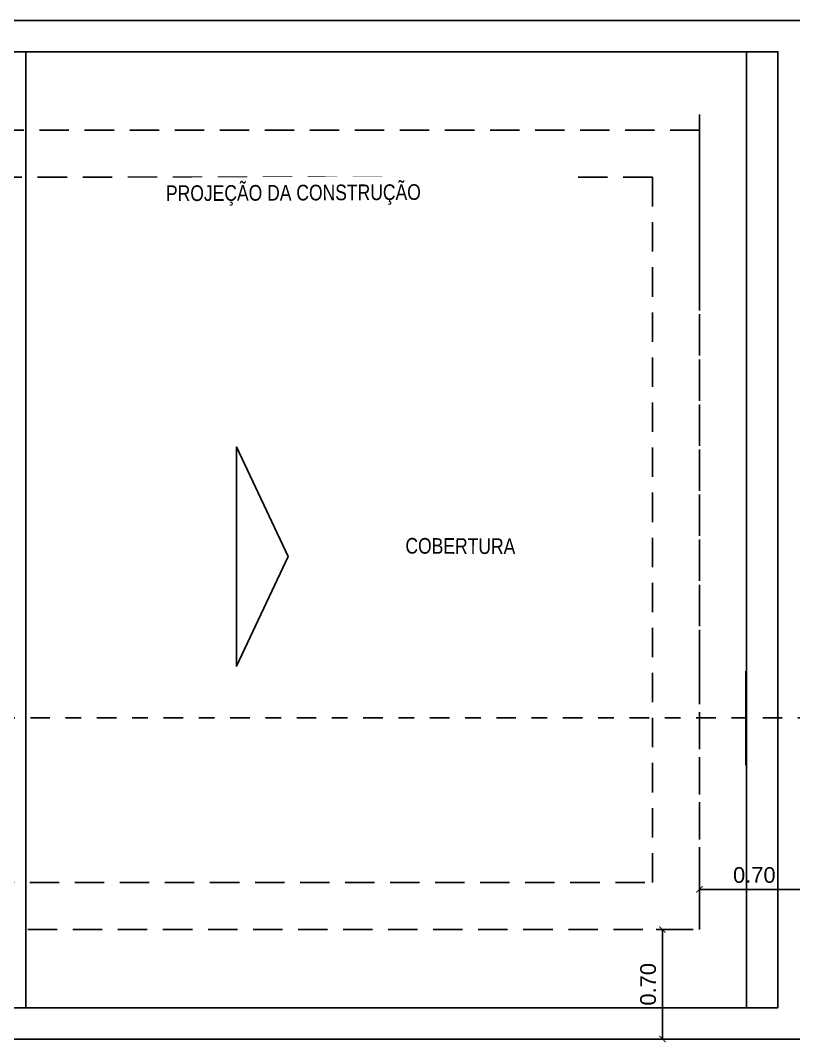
# Model space of a CAD drawing. Header units: feet. Extents: x 0 to 285115, y 0 to 9111421.
# Drawn here: x 285102.03 to 285106.97, y 9111414.13 to 9111420.65 of the extents above; entities that cross this region are included whole.
import ezdxf

# ---------------------------------------------------------------- set-up
doc = ezdxf.new("R2010")
doc.units = ezdxf.units.FT
doc.header["$MEASUREMENT"] = 0
doc.linetypes.add('DASHDOT', pattern=[1, 0.5, -0.25, 0, -0.25])
doc.linetypes.add('HIDDEN', pattern=[0.375, 0.25, -0.125])
doc.layers.get('0').update_dxf_attribs({"linetype": 'CONTINUOUS'})
doc.layers.get('DEFPOINTS').update_dxf_attribs({"linetype": 'CONTINUOUS'})
for name, color, linetype in [('03', 3, 'CONTINUOUS'), ('H-SA-CONTORNO', 2, 'CONTINUOUS'), ('H-SA-DIM', 1, 'CONTINUOUS'), ('H-SA-EIXOS', 1, 'DASHDOT'), ('H-SA-ESTRUTURA (CORTE)', 5, 'CONTINUOUS'), ('H-SA-TEXTO', 2, 'CONTINUOUS'), ('Top View-Ferro Fundido - JGS - K7(Esgoto)', 7, 'CONTINUOUS')]:
    doc.layers.add(name, color=color, linetype=linetype)
doc.styles.add('EGC_Arial_2.0mm', font='arial.ttf', dxfattribs={"width": 0.8, "height": 2})
doc.styles.get("Standard").update_dxf_attribs({"font": 'arial.ttf'})
doc.dimstyles.new('Copy of EGC_2.0mm', dxfattribs={"dimtxt": 0.1, "dimasz": 0.04, "dimexe": 0.04, "dimexo": 0.04, "dimgap": 0.04, "dimtad": 1, "dimzin": 1, "dimdsep": 46, "dimtxsty": 'Standard', "dimblk": 'ARCHTICK', "dimcen": 0, "dimclrd": 1, "dimclre": 1, "dimclrt": 2, "dimazin": 0, "dimtfac": 1, "dimtix": 1, "dimtmove": 1, "dimatfit": 3, "dimldrblk": 'NONE', "dimfxl": 0.002, "dimtolj": 1, "dimtzin": 0, "dimlwd": -1, "dimarcsym": 0})

# ---------------------------------------------------------------- blocks, each defined once
blk = doc.blocks.new('_ArchTick')
at = {"color": 0, "linetype": 'ByBlock', "const_width": 0.15}
blk.add_lwpolyline([(-0.5, -0.5), (0.5, 0.5)], dxfattribs=at)
blk = doc.blocks.new('*D1236')
at = {"layer": 'DEFPOINTS', "color": 0, "transparency": 16777216}
for p in [(285106.3676, 9111414.8527), (285106.1306, 9111414.1537), (285106.3676, 9111414.1537)]:
    blk.add_point(p, dxfattribs=at)
at = {"layer": 'H-SA-DIM', "color": 1, "lineweight": -2, "transparency": 16777216}
for p, q in [((285106.3276, 9111414.8527), (285106.0906, 9111414.8527)), ((285106.3276, 9111414.1537), (285106.0906, 9111414.1537))]:
    blk.add_line(p, q, dxfattribs=at)
at = {"layer": 'H-SA-DIM', "color": 1, "transparency": 16777216}
blk.add_line((285106.1306, 9111414.8527), (285106.1306, 9111414.1537), dxfattribs=at)
at = {"layer": 'H-SA-DIM', "color": 1, "transparency": 16777216, "xscale": 0.04, "yscale": 0.04, "zscale": 0.04}
for p, rotation in [((285106.1306, 9111414.8527), 90), ((285106.1306, 9111414.1537), 270)]:
    blk.add_blockref('_ArchTick', p, dxfattribs=dict(at, rotation=rotation))
at = {"layer": 'H-SA-DIM', "color": 2, "transparency": 16777216, "insert": (285106.0395, 9111414.5032), "char_height": 0.1, "attachment_point": 5, "rotation": 90}
blk.add_mtext('\\A1;0.70', dxfattribs=at)
blk = doc.blocks.new('_None')
blk = doc.blocks.new('*D1237')
at = {"layer": 'DEFPOINTS', "color": 0, "transparency": 16777216}
for p in [(285107.0667, 9111415.1091), (285106.3676, 9111414.8527), (285107.0667, 9111414.8527)]:
    blk.add_point(p, dxfattribs=at)
at = {"layer": 'H-SA-DIM', "color": 1, "lineweight": -2, "transparency": 16777216}
for p, q in [((285106.3676, 9111414.8927), (285106.3676, 9111415.1491)), ((285107.0667, 9111414.8927), (285107.0667, 9111415.1491))]:
    blk.add_line(p, q, dxfattribs=at)
at = {"layer": 'H-SA-DIM', "color": 1, "transparency": 16777216}
blk.add_line((285106.3676, 9111415.1091), (285107.0667, 9111415.1091), dxfattribs=at)
at = {"layer": 'H-SA-DIM', "color": 1, "transparency": 16777216, "xscale": 0.04, "yscale": 0.04, "zscale": 0.04, "rotation": 180}
blk.add_blockref('_ArchTick', (285106.3676, 9111415.1091), dxfattribs=at)
at = {"layer": 'H-SA-DIM', "color": 1, "transparency": 16777216, "xscale": 0.04, "yscale": 0.04, "zscale": 0.04}
blk.add_blockref('_ArchTick', (285107.0667, 9111415.1091), dxfattribs=at)
at = {"layer": 'H-SA-DIM', "color": 2, "transparency": 16777216, "insert": (285106.7171, 9111415.2001), "char_height": 0.1, "attachment_point": 5}
blk.add_mtext('\\A1;0.70', dxfattribs=at)

msp = doc.modelspace()

# ---------------------------------------------------------------- linework, layer by layer
at = {"layer": '03', "ltscale": 150}
msp.add_lwpolyline([(285103.7424, 9111417.2322), (285103.4114, 9111417.9317), (285103.4114, 9111416.5328)], close=True, dxfattribs=at)
at = {"layer": 'H-SA-CONTORNO', "color": 1, "linetype": 'HIDDEN', "ltscale": 0.75}
for p, q in [((285106.3676, 9111420.0527), (285106.3676, 9111418.8141)), ((285106.3676, 9111416.5017), (285106.3676, 9111418.8141)), ((285106.0676, 9111415.1527), (285106.0676, 9111416.5017)), ((285106.3676, 9111414.9027), (285106.3676, 9111416.5017))]:
    msp.add_line(p, q, dxfattribs=at)
for points in [[(285106.3676, 9111414.8527), (285106.3676, 9111419.9527), (285097.7676, 9111419.9527), (285097.7676, 9111414.8527)], [(285106.0676, 9111415.1527), (285106.0676, 9111419.6527), (285098.0676, 9111419.6527), (285098.0676, 9111415.1527)]]:
    msp.add_lwpolyline(points, close=True, dxfattribs=at)
at = {"layer": 'H-SA-ESTRUTURA (CORTE)', "color": 2}
msp.add_line((285106.6676, 9111420.4527), (285106.6676, 9111414.3527), dxfattribs=at)
at = {"layer": 'H-SA-ESTRUTURA (CORTE)'}
for points in [[(285107.0676, 9111414.1527), (285107.0676, 9111420.6527), (285097.0676, 9111420.6527), (285097.0676, 9111414.1527)], [(285106.8676, 9111414.3527), (285106.8676, 9111420.4527), (285097.2676, 9111420.4527), (285097.2676, 9111414.3527)]]:
    msp.add_lwpolyline(points, close=True, dxfattribs=at)
at = {"layer": 'Top View-Ferro Fundido - JGS - K7(Esgoto)', "color": 1, "linetype": 'ByBlock', "lineweight": -2}
msp.add_line((285106.6626, 9111416.5017), (285106.6626, 9111415.9017), dxfattribs=at)

# ---------------------------------------------------------------- dimensions: what is measured, and where the dimension line sits
at = {"layer": 'H-SA-DIM'}
dim = msp.add_linear_dim(base=(285107.0667, 9111415.1091), p1=(285106.3676, 9111414.8527), p2=(285107.0667, 9111414.8527), dimstyle='Copy of EGC_2.0mm', dxfattribs=at)
dim.commit()
dim.dimension.update_dxf_attribs({"geometry": '*D1237', "text_midpoint": (285106.7171, 9111415.2001)})
dim = msp.add_linear_dim(base=(285106.1306, 9111414.1537), p1=(285106.3676, 9111414.8527), p2=(285106.3676, 9111414.1537), angle=90, dimstyle='Copy of EGC_2.0mm', dxfattribs=at)
dim.commit()
dim.dimension.update_dxf_attribs({"geometry": '*D1236', "text_midpoint": (285106.0395, 9111414.5032)})

# ---------------------------------------------------------------- next in the draw order: texts
at = {"layer": 'H-SA-TEXTO', "color": 2, "char_height": 0.1, "attachment_point": 2, "style": 'EGC_Arial_2.0mm', "bg_fill": 2}
for s, insert, width, rotation in [('PROJEÇÃO DA CONSTRUÇÃO', (285103.7748, 9111419.6039), 3.355817, 0.2869), ('COBERTURA', (285104.8411, 9111417.3494), 0.735735, 359.7131)]:
    msp.add_mtext(s, dxfattribs=dict(at, insert=insert, width=width, rotation=rotation))

# ---------------------------------------------------------------- next in the draw order: linework, layer by layer
at = {"layer": 'H-SA-EIXOS', "ltscale": 0.25}
msp.add_lwpolyline([(285082.2602, 9111417.2484), (285092.3209, 9111417.2484), (285092.3209, 9111416.2023), (285112.7329, 9111416.2023)], dxfattribs=at)
at = {"layer": 'H-SA-ESTRUTURA (CORTE)', "color": 2}
msp.add_line((285102.0676, 9111420.4527), (285102.0676, 9111414.3527), dxfattribs=at)

doc.saveas('drawing.dxf')
